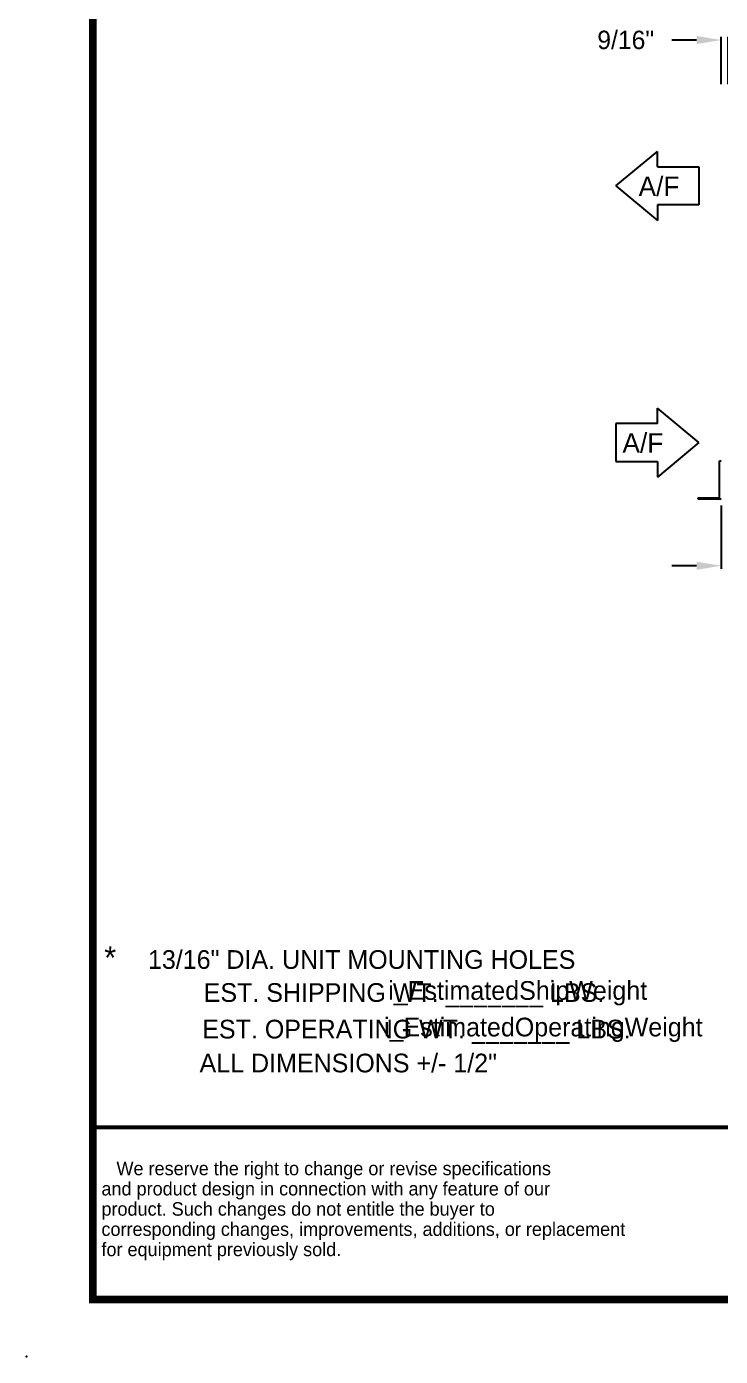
# Model space of a CAD drawing. Extents: x 6 to 271, y -23 to 146.
# Drawn here: x 5.6 to 62, y -22.9 to 85.2 of the extents above; entities that cross this region are included whole.
import ezdxf
from ezdxf.enums import TextEntityAlignment as Align

# ---------------------------------------------------------------- set-up
doc = ezdxf.new("R2010")
doc.units = 0
doc.header["$MEASUREMENT"] = 0
doc.layers.get('0').update_dxf_attribs({"linetype": 'CONTINUOUS'})
doc.layers.get('Defpoints').update_dxf_attribs({"linetype": 'CONTINUOUS'})
doc.dimstyles.get("Standard").update_dxf_attribs({"dimtxt": 1.5, "dimasz": 2, "dimexe": 0.25, "dimexo": 0.5, "dimgap": 0.75, "dimtad": 0, "dimtih": 1, "dimtoh": 1, "dimdec": 4, "dimzin": 0, "dimdsep": 46, "dimlunit": 5, "dimtxsty": 'STANDARD', "dimcen": 0.125, "dimclrd": 1, "dimclre": 1, "dimclrt": 1, "dimadec": 0, "dimazin": 0, "dimtfac": 1, "dimtdec": 4, "dimtofl": 0, "dimtmove": 0, "dimatfit": 3, "dimfxl": 1, "dimfrac": 2, "dimtolj": 1, "dimtzin": 0, "dimarcsym": 0})

# ---------------------------------------------------------------- blocks, each defined once
blk = doc.blocks.new('*D25')
at = {"color": 7, "lineweight": -2}
for p, q in [((62.04, 46.29), (62.04, 41.14)), ((76.54, 44.74), (76.54, 41.14)), ((60.04, 41.39), (58.04, 41.39)), ((78.54, 41.39), (80.54, 41.39))]:
    blk.add_line(p, q, dxfattribs=at)
at = {"color": 7}
for points in [[(60.04, 41.72), (60.04, 41.06), (62.04, 41.39)], [(78.54, 41.72), (78.54, 41.06), (76.54, 41.39)]]:
    blk.add_solid(points, dxfattribs=at)
at = {"layer": 'Defpoints', "color": 0}
for p in [(62.04, 46.79), (76.54, 45.24), (62.04, 41.39)]:
    blk.add_point(p, dxfattribs=at)
at = {"insert": (69.29, 41.39), "char_height": 1.5, "attachment_point": 5}
blk.add_mtext('\\A1;14 1/2"', dxfattribs=at)
blk = doc.blocks.new('Air Flow Arror')
for p, q in [((-1.54, 6.74), (-4.35, 3.37)), ((-1.54, 6.74), (1.26, 3.37)), ((-3.09, 3.37), (-4.35, 3.37)), ((-3.09, 3.37), (-3.09, 0)), ((0, 0), (0, 3.37)), ((0, 3.37), (1.26, 3.37)), ((-3.09, 0), (0, 0))]:
    blk.add_line(p, q)
blk.add_text('A/F', height=1.594, rotation=90).set_placement((-0.71, 0.53))
blk = doc.blocks.new('*D30')
at = {"color": 7, "lineweight": -2}
for p, q in [((62.04, 80.54), (62.04, 84.37)), ((62.6, 80.54), (62.6, 84.37)), ((60.04, 84.12), (58.04, 84.12)), ((64.6, 84.12), (66.6, 84.12))]:
    blk.add_line(p, q, dxfattribs=at)
at = {"color": 7}
for points in [[(60.04, 84.46), (60.04, 83.79), (62.04, 84.12)], [(64.6, 84.46), (64.6, 83.79), (62.6, 84.12)]]:
    blk.add_solid(points, dxfattribs=at)
at = {"layer": 'Defpoints', "color": 0}
for p in [(62.04, 84.12), (62.04, 80.04), (62.6, 80.04)]:
    blk.add_point(p, dxfattribs=at)
at = {"insert": (54.29, 84.12), "char_height": 1.5, "attachment_point": 5}
blk.add_mtext('\\A1;9/16"', dxfattribs=at)

msp = doc.modelspace()

# ---------------------------------------------------------------- linework, layer by layer
at = {"color": 0}
for p, q in [((53.49459, 72.26243), (56.86228, 75.06874)), ((56.86228, 73.8059), (56.86228, 75.06874)), ((56.86228, 73.8059), (60.22998, 73.8059)), ((60.22998, 73.8059), (60.22998, 70.71896)), ((53.49459, 72.26243), (56.86228, 69.45613)), ((60.22998, 70.71896), (56.86228, 70.71896)), ((56.86228, 70.71896), (56.86228, 69.45613)), ((61.91687, 46.91947), (61.91687, 49.91947)), ((61.91687, 49.91947), (62.04187, 49.91947)), ((60.16687, 46.79447), (60.16687, 46.91947)), ((60.16687, 46.91947), (61.91687, 46.91947)), ((62.04187, 46.79447), (60.16687, 46.79447))]:
    msp.add_line(p, q, dxfattribs=at)
for points, const_width in [([(11.00839, -18.24898), (267.00583, -18.24898), (267.00583, 141.74942), (11.00839, 141.74942), (11.00839, -18.24898)], 0.63999), ([(75.38609, -4.24912), (11.00839, -4.24912)], 0.32)]:
    msp.add_lwpolyline(points, dxfattribs=dict(at, const_width=const_width))
msp.add_point((5.62746, -22.87419), dxfattribs=at)

# ---------------------------------------------------------------- block references
at = {"color": 0, "rotation": 270}
msp.add_blockref('Air Flow Arror', (53.49459, 49.86072), dxfattribs=at)

# ---------------------------------------------------------------- texts
at = {"color": 0}
for s, height, p in [('A/F', 1.59375, (55.33669, 71.43135)), ('13/16" DIA. UNIT MOUNTING HOLES', 1.5199848, (15.48474, 8.62543))]:
    msp.add_text(s, height=height, dxfattribs=at).set_placement(p)
for s, height, p in [('*', 1.87063, (12.41754, 8.59911)), ('i_EstimatedShipWeight', 1.5217292, (45.51786, 6.1088)), ('EST. SHIPPING WT. _______ LBS.', 1.5199848, (36.27932, 5.94276)), ('EST. OPERATING WT. _______ LBS.', 1.5199848, (37.2886, 2.96957)), ('i_EstimatedOperatingWeight', 1.5199848, (47.59767, 3.13561)), ('ALL DIMENSIONS +/- 1/2"', 1.5199848, (31.75397, 0.21106))]:
    msp.add_text(s, height=height, dxfattribs=at).set_placement(p, align=Align.CENTER)
at = {"color": 0, "lineweight": 30}
for s, p in [('   We reserve the right to change or revise specifications', (11.70445, -8.14669)), ('and product design in connection with any feature of our', (11.70445, -9.7915)), ('product. Such changes do not entitle the buyer to', (11.70445, -11.43631)), ('corresponding changes, improvements, additions, or replacement', (11.70445, -13.08111)), ('for equipment previously sold.', (11.70445, -14.72592))]:
    msp.add_text(s, height=1.0965375, dxfattribs=at).set_placement(p)

# ---------------------------------------------------------------- dimensions: what is measured, and where the dimension line sits
at = {"color": 0}
for base, p1, p2, picture, middle in [((62.04187, 84.12314), (62.60437, 80.04447), (62.04187, 80.04447), '*D30', (54.29187, 84.12314)), ((62.04187, 41.38843), (76.54187, 45.2438), (62.04187, 46.79447), '*D25', (69.29187, 41.38843))]:
    dim = msp.add_linear_dim(base=base, p1=p1, p2=p2, dimstyle='Standard', override={"dimpost": '"', "dimclrd": 7, "dimclre": 7, "dimclrt": 256}, dxfattribs=at)
    dim.commit()
    dim.dimension.update_dxf_attribs({"geometry": picture, "text_midpoint": middle})

# ---------------------------------------------------------------- leaders
at = {"color": 0, "annotation_type": 0, "has_hookline": 1, "hookline_direction": 1, "text_width": 35}
msp.add_leader([(77.63562, 45.26172), (91.25279, 33.99104), (94.21665, 33.99104)], dimstyle='Standard', override={"dimclrd": 7, "dimclre": 7, "dimclrt": 256}, dxfattribs=at)

doc.saveas('drawing.dxf')
